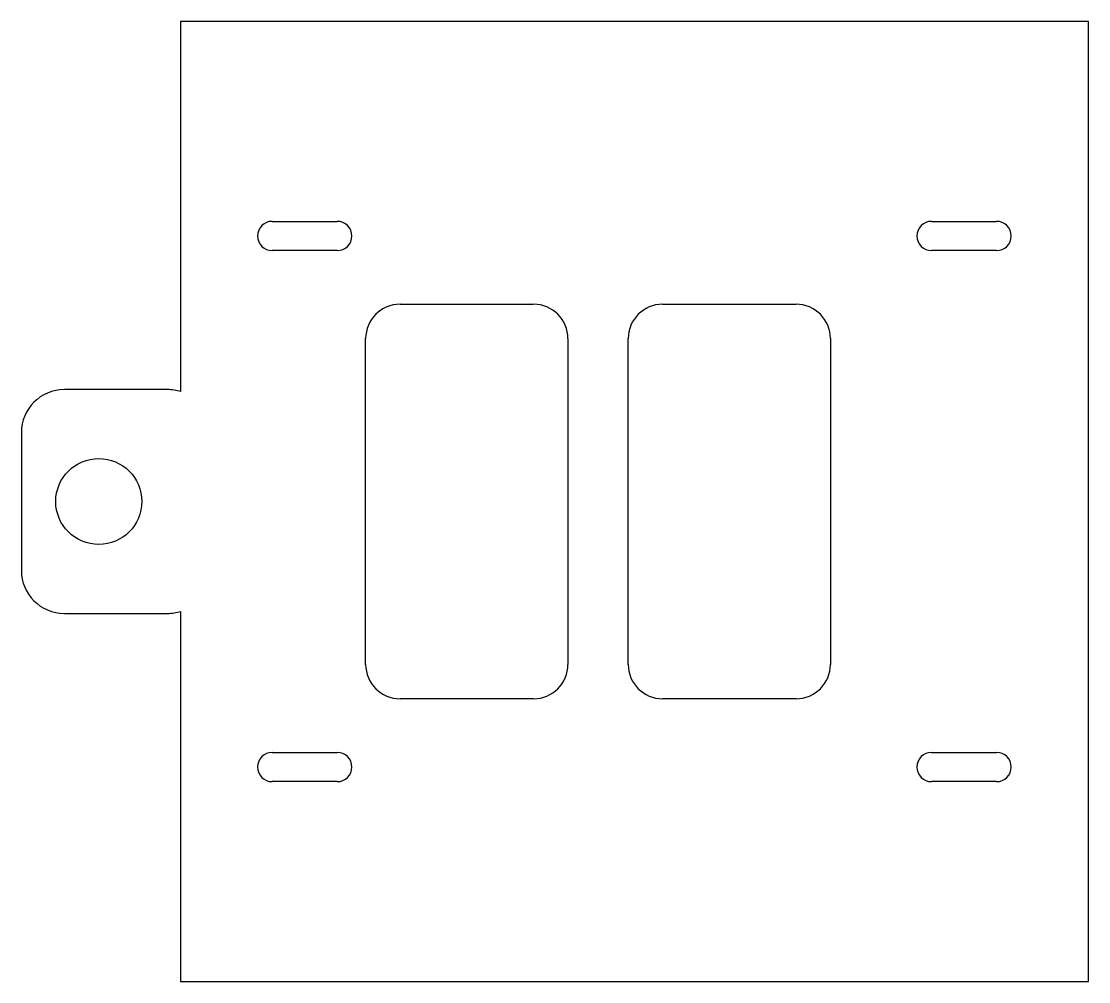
# Model space of a CAD drawing. Header units: millimetres. Extents: x -18 to 106, y 4 to 116.
import ezdxf

# ---------------------------------------------------------------- set-up
doc = ezdxf.new("R2010")
doc.units = ezdxf.units.MM

msp = doc.modelspace()

# ---------------------------------------------------------------- linework, layer by layer
for p, q in [((106, 115.8, 1.5), (0.5, 115.8, 1.5)), ((0.5, 115.8, 1.5), (0.5, 72.77, 1.5)), ((106, 4.2, 1.5), (106, 115.8, 1.5)), ((11.15, 92.555, 1.5), (18.7, 92.555, 1.5)), ((87.75, 92.555, 1.5), (95.3, 92.555, 1.5)), ((18.7, 89.155, 1.5), (11.15, 89.155, 1.5)), ((95.3, 89.155, 1.5), (87.75, 89.155, 1.5)), ((26, 82.925, 1.5), (41.5, 82.925, 1.5)), ((56.5, 82.925, 1.5), (72, 82.925, 1.5)), ((22, 41.075, 1.5), (22, 78.925, 1.5)), ((45.5, 78.925, 1.5), (45.5, 41.075, 1.5)), ((52.5, 41.075, 1.5), (52.5, 78.925, 1.5)), ((76, 78.925, 1.5), (76, 41.075, 1.5)), ((-1, 73, 1.5), (-13, 73, 1.5)), ((-18, 68, 1.5), (-18, 52, 1.5)), ((0.5, 47.23, 1.5), (0.5, 4.2, 1.5)), ((-13, 47, 1.5), (-1, 47, 1.5)), ((41.5, 37.075, 1.5), (26, 37.075, 1.5)), ((72, 37.075, 1.5), (56.5, 37.075, 1.5)), ((11.15, 30.845, 1.5), (18.7, 30.845, 1.5)), ((87.75, 30.845, 1.5), (95.3, 30.845, 1.5)), ((18.7, 27.445, 1.5), (11.15, 27.445, 1.5)), ((95.3, 27.445, 1.5), (87.75, 27.445, 1.5)), ((0.5, 4.2, 1.5), (106, 4.2, 1.5))]:
    msp.add_line(p, q)
msp.add_circle((-9, 60, 1.5), 5)
for centre, radius, start, end in [((11.15, 90.855, 1.5), 1.7, 90, 270), ((18.7, 90.855, 1.5), 1.7, -90, 90), ((87.75, 90.855, 1.5), 1.7, 90, 270), ((95.3, 90.855, 1.5), 1.7, -90, 90), ((26, 78.925, 1.5), 4, 90, 180), ((41.5, 78.925, 1.5), 4, 0, 90), ((56.5, 78.925, 1.5), 4, 90, 180), ((72, 78.925, 1.5), 4, 0, 90), ((-13, 68, 1.5), 5, 90, 180), ((-1, 68, 1.5), 5, 72.5424, 90), ((-13, 52, 1.5), 5, 180, 270), ((-1, 52, 1.5), 5, 270, 287.4576), ((26, 41.075, 1.5), 4, 180, 270), ((41.5, 41.075, 1.5), 4, 270, 360), ((56.5, 41.075, 1.5), 4, 180, 270), ((72, 41.075, 1.5), 4, 270, 360), ((11.15, 29.145, 1.5), 1.7, 90, 270), ((18.7, 29.145, 1.5), 1.7, -90, 90), ((87.75, 29.145, 1.5), 1.7, 90, 270), ((95.3, 29.145, 1.5), 1.7, -90, 90)]:
    msp.add_arc(centre, radius, start, end)

doc.saveas('drawing.dxf')
